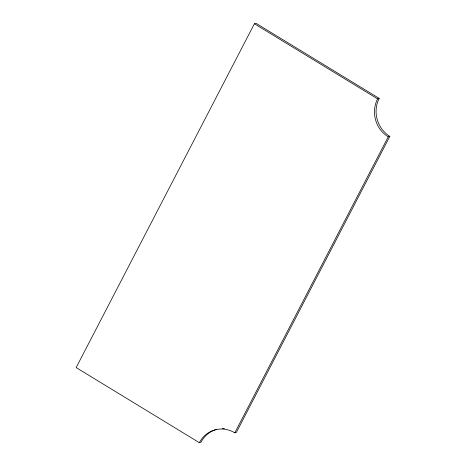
<?xml version="1.0" encoding="UTF-8"?>
<svg xmlns="http://www.w3.org/2000/svg" width="466" height="466" viewBox="0 0 466 466"><rect width="100%" height="100%" fill="white"/><g stroke="black" fill="none" stroke-linecap="round" stroke-linejoin="round"><path stroke-width="0.7" d="M254.389 23.766L76.168 367.587L199.372 442.7A27.867 26.003 73.8 0 1 234.794 432.832L236.396 432.361L389.832 136.357A27.867 26.003 73.8 0 1 379.196 98.413L255.997 23.3L254.389 23.766L377.594 98.879A27.867 26.003 73.8 0 0 388.225 136.829L234.794 432.832M377.594 98.879L379.196 98.413M388.225 136.829L389.832 136.357M199.372 442.7L200.974 442.234A27.867 26.003 73.8 0 1 216.486 429.436M222.253 428.557A27.867 26.003 73.8 0 1 224.472 428.586"/></g></svg>
